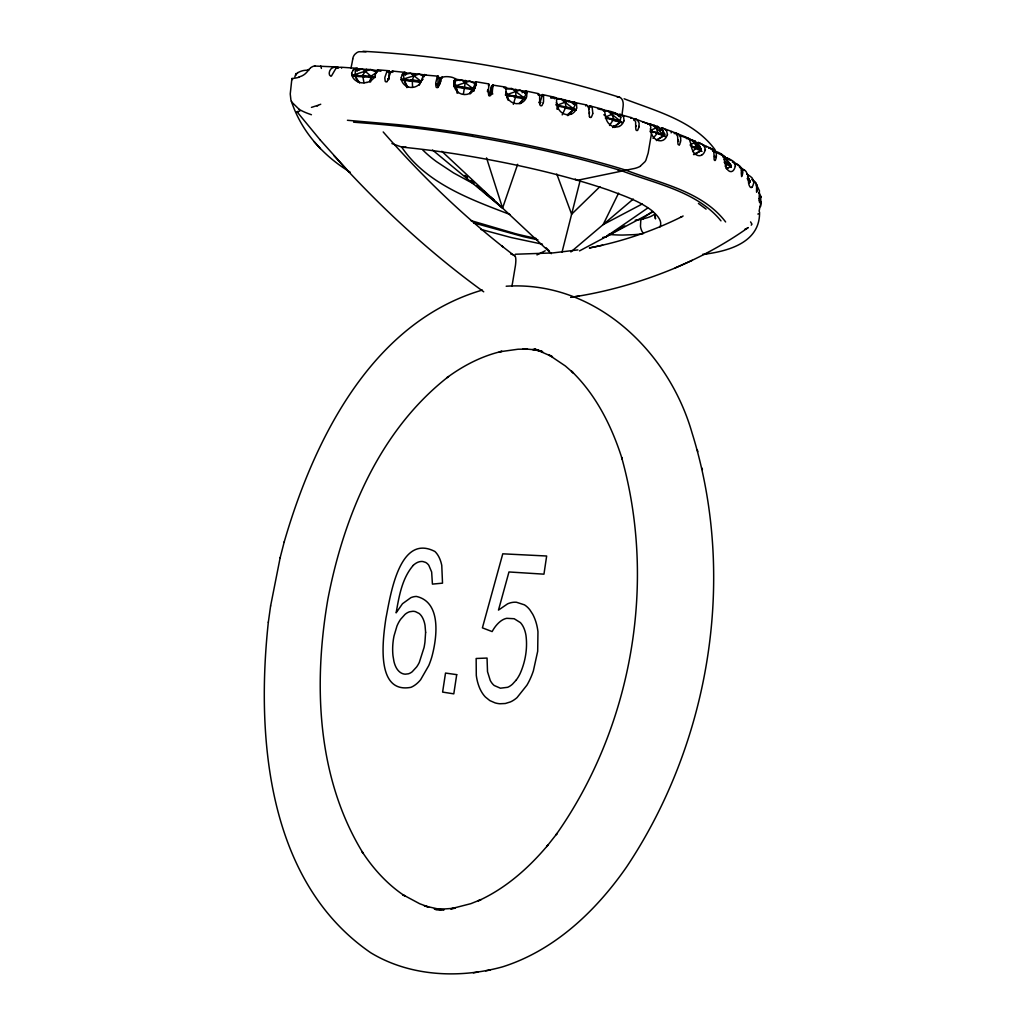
<?xml version="1.0" encoding="UTF-8"?>
<svg xmlns="http://www.w3.org/2000/svg" width="1025" height="1025" viewBox="0 0 1025 1025"><rect width="100%" height="100%" fill="white"/><g stroke="black" fill="none" stroke-linecap="round" stroke-linejoin="round"><path stroke-width="1.5" d="M358.161 82.013L355.201 76.337L355.329 70.789L358.378 69.034L370.64 69.559L380.903 71.225M475.856 82.551L475.228 87.023M505.889 92.417L506.081 89.034M357.213 71.135L357.392 68.329L341.902 67.278A48.931 27.393 86.4 0 0 337.225 67.752M377.584 71.25L377.674 69.802L388.962 70.751L389 77.874M589.067 113.378L589.465 116.722M635.577 126.434L635.936 129.778A1.333 1.115 71.7 0 0 637.653 130.316L638.831 127.446M677.717 140.797L677.986 144.115A1.333 0.987 78.6 0 0 679.498 144.704M539.586 101.757L540.008 105.088A1.358 1.268 50.7 0 0 541.994 105.524L543.327 102.564M488.246 91.776L488.669 95.082A1.345 1.294 28.6 0 0 490.693 95.453L492.077 92.442M713.989 156.377L714.156 159.669A1.32 0.807 84.3 0 0 715.373 160.297L716.283 157.53M705.392 149.637L704.098 146.037M392.767 72.403L392.857 71.109L405.131 72.416M370.602 81.949L370.986 76.17L376.854 72.365L370.64 69.559L352.344 75.273M435.663 83.742L436.073 87.023A1.358 1.307 -13.3 0 0 438.111 87.304M741.216 172.584L741.626 176.595L742.702 173.712M375.06 77.541L355.201 76.337L353.689 75.991L353.74 75.222M356.905 76.132L356.956 75.363L355.303 75.017M358.699 76.145L362.645 75.466L375.112 76.965M360.595 76.362L360.646 75.594M388.962 70.853L388.962 70.751A58.233 13.223 -85.2 0 0 387.898 70.956L387.617 71.097A28.303 6.419 -85.4 0 0 387.027 71.507M756.501 189.574L756.617 192.213L757.257 189.356M364.593 76.657L364.657 75.888M368.795 77.016L368.859 76.247M372.998 77.426L373.062 76.657M424.863 75.03L438.252 76.196L437.829 84.972M268.345 622.072C256.019 736.514 266.974 881.487 370.678 952.712C409.782 976.479 459.226 978.76 502.57 966.844C554.615 950.38 596.05 910.918 626.634 866.894C710.146 741.652 737.09 577.075 692.029 432.832C668.62 351.178 595.077 280.402 506.183 286.231M714.066 155.339L713.784 151.828L711.555 149.022A26.099 18.617 -63 0 0 709.877 147.933L709.121 147.536A53.595 38.348 -63.9 0 0 706.417 146.396L697.999 142.385A54.799 37.156 -76.3 0 1 700.459 143.423L701.638 144.051A26.65 18.104 -73.7 0 1 702.343 144.461L702.599 144.666A21.025 14.388 -70.7 0 1 702.945 144.897M677.781 139.784L677.627 136.312L675.859 133.673A26.445 15.208 -68.9 0 0 674.488 132.712L673.899 132.392A54.21 31.25 -69.5 0 0 671.67 131.456L661.599 127.753A55.67 30.045 -78.5 0 1 663.611 128.573L664.777 129.24A26.535 14.363 -76.9 0 1 665.046 129.419L665.263 129.598A21.64 11.852 -74.5 0 1 665.648 129.842M741.37 170.739L741.306 171.521M756.565 188.779L756.732 185.141L755.579 182.655M760.781 203.219L759.948 198.696M635.654 125.434L635.628 121.975L634.334 119.464A27.79 12.274 -72.6 0 0 633.117 118.503L632.835 118.336A54.837 24.28 -73 0 0 631.08 117.568L619.689 114.428M404.901 74.594L405.042 73.211M589.144 112.378L588.44 106.536A28.521 8.802 -75.5 0 0 587.556 105.639L587.492 105.588A55.478 17.143 -75.8 0 0 586.185 104.909L573.936 102.333M270.6 605.993L280.184 557.587M760.934 202.233L760.089 197.671M539.675 100.745L539.611 95.017A28.828 5.125 -78 0 0 539.137 94.21L539.137 94.21A56.106 9.994 -78.1 0 0 538.356 93.621L525.607 90.93A56.042 7.969 -84.4 0 1 526.184 91.456L526.517 91.904M757.373 188.382L756.962 184.91L754.195 181.745A25.1 22.947 -38.3 0 0 752.76 180.746M423.158 79.117L420.634 81.013L420.493 82.333L402.594 80.091L402.671 79.322L419.212 74.12L426.31 75.248M406.938 87.638L404.273 80.514L403.414 74.748L405.695 72.954L419.212 74.12L424.376 76.606M406.143 80.398L406.22 79.63L404.427 79.194M408.078 80.501L412.242 79.988L420.634 81.013L410.653 73.172L403.414 74.748M410.077 80.796L410.154 80.027M760.704 203.962L760.396 206.691L760.845 203.001M414.215 81.27L414.292 80.501M418.443 81.782L418.52 81.013M436.535 83.96L436.458 84.716C437.675 86.01 437.329 82.961 435.881 83.871M436.868 85.165L437.009 83.845M442.108 78.374C440.596 75.299 459.264 76.311 455.062 81.487M488.336 90.738L488.951 85.101A27.521 1.179 -80.4 0 0 488.925 84.486L488.925 84.486M463.39 94.108L465.568 80.373M742.83 172.7L742.484 169.189L739.896 166.191A25.433 21.23 -53.5 0 0 737.936 164.935L737.231 164.551M438.239 76.298L438.252 76.196A57.618 6.329 -82.8 0 0 437.701 76.465M475.587 83.627L475.715 82.615M621.944 115.312L623.046 106.869A12.351 7.098 -68.1 0 0 617.268 97.157M716.437 156.53L716.219 153.045L713.977 150.227A26.163 18.681 -63.2 0 0 712.272 149.138L711.414 148.689A55.286 39.616 -64.1 0 0 708.839 147.613L708.685 147.959M475.831 81.731L488.771 83.922A56.926 2.434 -80.4 0 1 488.899 84.319L488.912 84.37M651.439 133.839L648.172 153.045L645.942 160.105A8.789 5.228 -68.4 0 1 644.994 161.707L640.433 165.999M268.319 622.29L270.613 605.877M440.238 78.028L438.841 85.447M490.514 93.506L491.654 85.959M614.244 127.267L619.946 122.347L620.868 117.004C615.205 110.764 605.634 110.815 597.947 108.881M457.112 93.198L456.087 85.716L453.934 80.975L455.279 79.092L476.215 82.551M457.893 87.035L458.008 86.267L454.165 85.741L454.062 86.51L455.894 87.048L472.294 89.572L474.255 89.623L474.37 88.867L458.008 86.267M462.006 87.625L462.121 86.856M298.877 109.047L291.766 102.103A9.161 7.431 71.9 0 1 290.933 100.168L290.242 93.954L291.907 78.438A29.008 26.125 -50.6 0 0 298.903 77.259M466.196 88.265L466.311 87.509M470.334 88.944L470.449 88.188M470.373 93.762L472.487 88.252L476.446 84.447L469.886 81.039L456.087 85.716M680.728 140.912L680.651 137.478L678.87 134.826A26.432 15.234 -69 0 0 677.499 133.865L677.025 133.609A54.146 31.288 -69.6 0 0 674.668 132.609L684.136 136.389A55.44 33.197 -59.2 0 1 686.34 137.286L687.378 137.875A26.829 16.016 -59.5 0 1 687.954 138.247M639.011 126.472L639.087 123.051L637.768 120.54A27.79 12.326 -72.7 0 0 636.551 119.579L636.358 119.451M557.023 109.188L557.792 104.973L556.178 102.833M492.705 85.152L492.269 87.65A8.264 0.666 -80.6 0 1 491.039 92.852M492.718 85.088L505.684 87.099A56.388 4.651 -74.3 0 1 505.927 87.561M488.694 84.409L488.438 85.895M474.959 85.523L474.588 87.561M592.796 113.314L592.181 107.51A28.508 8.853 -75.7 0 0 591.297 106.613L591.156 106.498A55.414 17.233 -75.9 0 0 589.913 105.883L589.875 106.049M525.453 91.789L525.069 93.8M487.4 91.571L487.772 89.559M492.384 93.352L492.231 92.365A26.061 24.638 -19.2 0 0 492.41 91.443M492.666 94.185L492.384 92.968M507.337 98.746L507.554 94.415L505.953 91.891M505.376 95.094L509.399 95.812L509.54 95.056L505.517 94.338M511.603 95.53L523.698 97.593L525.402 98.246L525.248 99.002L515.588 97.273L509.54 95.056M513.563 96.593L513.704 95.825M759.551 212.034C760.307 242.4 728.532 251.138 704.367 254.251M517.689 97.401L517.83 96.645M521.635 98.221L521.789 97.452M520.111 103.756L526.504 93.723L525.274 91.392L503.711 87.599M492.295 91.43L492.987 85.818A27.496 1.23 -80.5 0 0 492.961 85.19L492.948 85.126A56.862 2.55 -80.5 0 0 492.794 84.639M680.562 141.886L679.485 144.692M388.782 77.388L390.82 71.968A27.444 6.163 -85.5 0 1 391.486 71.481L391.806 71.327A58.194 13.107 -85.3 0 1 392.857 71.122M439.763 83.23L441.237 77.721A27.175 2.921 -83 0 1 441.596 77.195L441.762 77.016A57.567 6.214 -82.9 0 1 442.3 76.734M542.187 94.941L541.61 97.426A8.226 1.768 -78.2 0 1 539.534 102.641M505.53 87.855L505.376 88.547M539.483 103.153L540.893 102.244L539.509 102.948M539.611 103.576L539.868 102.231M540.06 103.243L540.342 101.949M538.253 94.108L538.087 94.838M557.6 109.303L557.51 106.267L559.637 106.433L559.804 105.678L555.704 104.806M576.101 110.367L565.697 108.112L559.804 105.678M563.75 107.356L563.917 106.613L565.992 106.805L576.229 109.803M567.709 108.291L567.876 107.548M571.399 109.214L571.566 108.458M567.812 115.658L573.026 109.931L575.038 104.678L573.013 102.154L560.624 98.848L551.104 97.477M574.653 110.072L574.82 109.316M748.519 182.963L749.647 181.31L747.366 178.901M350.973 67.932L351.101 67.419A138.644 111.174 68.5 0 0 352.754 58.976M573.846 102.679L573.449 104.332M556.088 98.349L555.665 97.823A55.645 11.852 -72 0 0 554.845 97.311L542.276 94.531A56.042 10.096 -78.3 0 1 543.007 94.979L543.083 95.069A28.764 5.176 -78.1 0 1 543.558 95.863L543.532 101.578A25.625 24.574 11.5 0 1 543.34 102.564M562.046 252.06L580.214 180.297M284.194 542.033L284.271 541.725C314.009 439.238 371.998 322.363 482.339 290.062M388.552 78.425L387.168 81.487M280.132 557.792L284.271 541.725M620.868 117.004L615.038 112.955L605.749 116.978L605.416 118.259L607.53 118.503L607.722 117.773L603.827 114.736M603.507 111.123L607.377 110.777L622.547 122.821L613.322 120.373L607.722 117.773M611.502 119.566L611.694 118.836L613.655 119.092L620.279 121.078M615.205 120.617L615.397 119.874M618.549 121.603L618.728 120.873M621.355 122.513L621.547 121.783M439.52 84.268L438.098 87.292M589.913 105.895L601.79 109.034A56.862 19.424 -69.1 0 1 603.059 109.662L603.968 110.405A22.422 7.559 -70.1 0 1 604.25 110.623M586.082 105.293L585.864 106.087M589.785 106.344L589.08 108.752A8.174 2.806 -75.6 0 1 588.863 109.406M369.705 81.859L370.883 77.503M554.64 98.118L554.448 98.797M619.766 114.172L619.766 114.172A56.413 22.793 -80.5 0 1 621.304 114.851L622.495 115.658A22.307 9.199 -77.4 0 1 622.867 115.902M619.548 114.941L619.062 116.555M649.991 131.636L652.015 131.969L652.233 131.251L650.363 130.393L656.243 127.894L657.55 126.421L662.778 130.611L665.058 134.48M665.046 136.594L652.233 131.251M655.731 133.16L655.949 132.43L657.743 132.763L665.212 136.043M659.049 134.301L659.267 133.57M661.907 135.351L662.124 134.634M656.512 140.592L663.034 136.094L662.778 130.611L657.55 126.421L642.624 121.898M664.149 136.274L664.367 135.556M636.269 119.4A54.786 24.344 -73.2 0 0 634.513 118.631L648.761 124.076M631.08 117.555L630.823 118.349M634.475 118.733L633.911 120.438M513.333 104.358L515.831 95.966L515.78 89.201M375.227 74.979L376.495 70.725M454.434 80.386L453.832 83.73A4.548 1.691 79 0 0 453.883 84.178M661.356 128.484L660.971 129.573M680.908 135.928L694.758 140.989L694.566 142.59L690.043 145.012L691.734 145.922L691.503 146.626L701.971 151.418M693.233 147.203L691.734 145.922M694.796 147.92L695.04 147.228L696.59 147.587L701.049 149.752L700.639 150.957L693.938 154.672M697.615 149.125L697.846 148.433M699.857 150.214L700.088 149.509M701.42 151.123L691.837 139.733M517.651 164.295L502.57 208.075L432.55 150.022M421.864 79.489L423.094 76.017M671.644 131.507L671.119 132.878M674.655 132.635L674.258 133.698M490.911 93.416L490.578 94.108M725.623 162.937L724.457 161.642L724.201 162.322L729.762 165.422L731.03 167.447M726.853 163.705L725.828 162.424M728.929 164.948L724.675 156.441L712.721 150.867M729.762 165.422L729.185 164.269M730.351 166.012L729.954 164.91M726.379 168.612L730.697 166.716L731.145 165.55L724.675 156.441L723.137 157.145M731.056 166.857L731.145 165.55L722.522 155.147M731.171 167.101L731.312 166.178M489.04 95.761L491.68 85.677M697.717 143.103L697.051 144.615M748.16 179.657L747.571 178.414M748.711 180.528L749.185 179.413L747.75 176.736M749.301 180.874L748.429 179.016M749.121 182.719L750.069 181.374L749.57 180.221M749.48 182.552L750.018 181.207M749.608 182.476L750.069 181.374L747.571 176.492M706.417 146.421L706.11 147.126M708.8 147.703L716.411 151.623A54.62 39.719 -49.9 0 1 719.076 152.738L720.037 153.25A27.329 19.821 -50.1 0 1 721.062 153.904L721.664 154.314M726.123 159.106L726.699 157.837A53.736 43.806 -72.4 0 1 729.582 159.106L730.62 159.657A27.162 22.153 -68.3 0 1 731.799 160.336L732.183 160.63A20.346 16.631 -64 0 1 732.465 160.835M726.635 157.991L728.954 159.362M419.212 85.165L420.493 82.333M732.375 162.04L732.452 161.886A54.504 45.651 -54.5 0 1 735.399 163.206L736.245 163.654A26.304 21.935 -53.3 0 1 738.333 164.974L740.921 167.972L741.395 170.483M473.243 91.212L474.05 89.623M618.575 193.148L603.136 224.616L642.214 203.988M562.187 114.89L565.992 106.805L564.724 99.822M473.845 90.264L473.281 91.174M414.933 73.646L412.242 79.988L412.575 87.33M659.946 226.973C663.06 220.695 656.372 214.609 652.131 210.791C639.254 200.836 623.495 195.672 608.427 190.022C559.355 173.315 508.451 162.514 457.342 154.173A253.764 62.743 9.2 0 0 414.113 148.382L401.646 147.049L391.922 143.564M402.453 73.903L401.39 77.183A4.51 2.217 75.6 0 0 401.416 77.605M469.77 93.275L472.294 89.572M609.542 125.498L613.655 119.092L611.207 111.866M516.1 680.203L512.462 684.188A28.546 17.374 -80.7 0 1 507.644 687.301L500.405 688.198L494.217 685.507A26.112 15.862 -80.7 0 1 490.257 680.459L487.516 671.683L487.042 658.063L476.151 658.486L476.292 675.398A42.115 25.548 -80.7 0 0 478.854 686.058A44.254 26.868 -80.7 0 0 480.174 689.236A42.409 25.727 -80.7 0 0 485.402 697.026L489.86 700.613L495.126 702.894A66.625 40.539 -80.1 0 0 499.905 703.752L505.299 703.509L510.476 701.907A43.921 26.74 -80.7 0 0 517.036 697.615L526.927 685.174A53.338 32.39 -80.5 0 0 533.372 670.863L537.689 651.285L537.958 631.746A45.087 27.483 -80.4 0 0 535.729 621.381L535.063 619.484A49.572 30.173 -80.4 0 0 532.705 614.231L529.925 609.926A41.448 25.279 -80.3 0 0 524.441 604.852L516.459 602.252A43.422 26.471 -80.3 0 0 507.58 603.853L498.483 610.093L508.964 571.963L543.955 574.167L546.658 556.011L502.775 553.82L482.403 627.851L492.128 631.579A33.159 20.18 -80.4 0 1 500.392 621.368A28.738 17.463 -80.4 0 1 506.76 618.318L514.178 618.728L520.38 622.598A27.214 16.579 -80.3 0 1 523.583 627.428A28.905 17.604 -80.4 0 1 525.953 635.257C527.696 648.223 525.402 661.74 520.085 673.656A32.633 19.834 -80.6 0 1 516.1 680.203M413.178 565.454C401.915 578.548 399.071 596.409 396.124 612.86L402.492 603.725L410.871 597.665A40.462 22.922 -80.2 0 1 416.47 596.447C441.66 602.213 437.034 637.614 431.871 656.769A52.326 29.507 -80.3 0 1 428.783 665.533L420.647 679.69A39.206 22.204 -80.5 0 1 415.919 684.367A40.398 22.87 -80.5 0 1 410.897 687.339C375.099 694.066 382.927 638.524 385.912 618.344C390.294 596.537 398.994 532.936 434.882 551.476A35.081 19.911 -79.1 0 1 439.072 557.305A34.965 19.847 -79.1 0 1 441.762 565.39L442.518 583.161L432.422 584.109L431.653 571.988L428.822 565.326A21.948 12.428 -79.1 0 0 425.567 562.392L422.941 561.559A28.457 16.118 -79.2 0 0 421.07 561.482A25.792 14.606 -79.2 0 0 413.165 565.428M519.175 103.551L523.442 98.9M386.912 71.609L384.964 77.042A26.547 25.318 16.9 0 0 384.836 78.092L385.221 81.308A1.333 1.243 -37.3 0 0 387.194 81.5M366.502 69.252L362.645 75.466L364.003 82.858M423.671 75.145L423.838 74.992A34.325 5.74 -88.6 0 1 424.004 74.851L424.132 74.774M653.015 138.362L657.743 132.763L656.243 127.894L654.104 125.229M353.317 69.79L351.806 72.89A4.356 2.703 67.6 0 0 351.818 73.441M599.894 186.691L571.617 214.225L556.793 174.019M437.701 76.478L437.534 76.644A27.252 2.985 -82.8 0 0 437.162 77.183L435.779 82.692A26.163 24.408 39.9 0 0 435.753 83.755M723.957 159.874L725.803 158.247L721.446 154.724M567.248 114.967L573.026 109.931M708.467 252.624L706.366 253.867M570.887 251.945L633.271 199.068M297.083 111.84L297.878 111.392M692.592 151.546L696.59 147.587L694.566 142.59L688.928 138.465L686.468 138.606M297.968 72.724L298.582 72.314A21.064 18.655 84.4 0 1 304.348 70.405L309.089 70.008M612.655 127.536L619.946 122.347M602.713 237.467L605.66 236.98L647.697 208.049M652.118 211.727L640.997 219.465A87.484 23.716 8.1 0 1 635.205 220.208M748.212 227.588C725.482 243.745 700.831 257.057 675.18 267.948L674.014 268.46C640.894 282.183 606.172 292.138 570.694 297.353M335.867 68.483L331.485 75.965A1.384 1.243 -45.6 0 1 330.793 76.222C327.782 75.056 329.499 69.175 332.126 68.06A17.105 9.597 85.6 0 1 332.933 67.676L333.855 67.394A36.58 20.513 86.2 0 1 335.418 67.112L337.917 67.009L337.994 68.303M353.868 69.341L354.586 68.931M747.776 227.87L747.148 228.242A46.202 11.839 9.2 0 1 745.354 229.113L744.675 229.344M656.346 140.015L663.034 136.094M355.688 70.61L358.378 69.034L359.698 69.405L357.033 70.392M605.66 236.98L624.738 225.872M725.111 166.178L727.878 164.589L728.314 163.423L727.122 163.026M545.21 250.779L536.946 254.918M579.509 250.894L653.13 211.727M683.124 215.993L680.472 217.377L681.856 216.685C652.63 231.278 621.393 241.785 589.324 247.96L602.585 245.206M693.489 154.429L700.639 150.957M675.18 267.948L692.247 260.324M404.093 72.532L403.863 72.634A33.966 7.342 -79.6 0 0 403.683 72.724M726.251 168.472L730.697 166.716M320.735 104.242L318.493 105.114M337.238 67.842L336.943 67.945A16.643 9.289 85.9 0 0 335.854 68.47M557.792 104.973L568.811 100.796L575.038 104.678M507.554 94.415L520.034 90.046L526.504 93.723M568.363 101.847L569.183 101.987M317.891 105.332L311.446 107.382M298.864 77.08L299.928 76.683A13.53 12.069 -47.4 0 0 307.987 70.699M298.044 111.61L299.851 111.033M297.968 111.635L297.096 111.892L320.018 139.733M366.912 82.487L367.629 82.269A11.352 10.276 -42.1 0 0 375.432 75.222M355.406 68.611L355.88 68.496A57.4 18.745 -71.5 0 1 357.392 68.342M405.938 146.998L405.452 147.113A13.184 10.506 75.5 0 1 401.646 147.036C426.105 183.462 470.526 199.388 509.861 214.456M355.329 70.789L362.363 68.944L370.986 76.17M643.303 218.902L640.997 219.465A13.274 9.404 83.8 0 0 640.779 220.362L640.471 226.077A11.608 8.238 83.8 0 0 640.817 228.165L641.471 230.151A7.444 5.33 84.1 0 0 643.521 233.213M720.972 220.849C696.949 191.444 656.09 183.898 622.278 170.996L577.549 180.272A7.444 4.279 -69.7 0 1 576.255 179.926L575.256 178.978M525.274 91.392L524.147 91.622M453.934 80.975L461.237 79.707L472.487 88.252M473.332 972.853L477.855 972.084M485.645 970.816L490.142 970.06M550.566 97.913L553.269 97.477M571.438 297.237L578.92 296.123M505.786 89.162L511.513 88.368L523.698 97.593M577.895 249.908L552.872 252.919L515.408 254.238M314.854 66.048L337.673 66.997M556.498 99.322L560.624 98.848L573.321 108.637M647.762 124.243L650.657 124.051L656.243 127.894L663.406 134.852M527.478 349.153L518.086 349.218L499.278 351.844L501.968 351.319C481.993 355.931 463.454 365.528 447.015 377.636L448.527 376.547C379.686 430.116 343.964 515.575 327.872 599.189C313.253 684.149 316.815 777.885 363.055 853.12L362.004 851.519C373.356 868.931 387.617 884.665 405.067 896.119L402.697 894.646L419.712 903.743L428.655 907.074L424.363 905.882L441.16 909.675M401.083 79.284L402.671 79.322M366.028 51.827L358.955 51.724A14.862 11.672 72.8 0 0 356.777 52.698L354.958 54.223A10.506 8.238 73.2 0 0 352.702 58.95M362.978 51.276C450.013 56.093 536.587 71.135 619.753 97.349M347.437 120.284L397.764 124.64A314.739 78.425 9.2 0 1 477.009 135.479A341.658 83.935 9.2 0 1 554.679 151.188A316.046 78.617 9.1 0 1 625.955 170.188C660.254 183.424 702.215 191.137 725.636 221.951M608.402 234.456L613.86 234.802A56.042 14.568 8 0 0 622.7 235.058L633.975 234.661A91.456 24.152 8.1 0 0 643.098 233.726M353.599 122.18L365.618 123.141A319.813 79.245 9.2 0 1 472.743 136.351M387.898 72.006L390.986 72.275M523.109 348.782L536.818 349.948M614.744 113.967L618.088 114.262L619.766 116.581M352.305 75.85L353.689 75.991M356.956 75.363L358.75 75.555M439.904 909.623L434.331 908.996L444.132 909.739L435.651 909.559L455.267 908.201L450.692 908.842L470.834 903.666L480.994 899.604L478.303 900.821C505.735 888.38 528.746 867.97 547.952 845.048L546.773 846.535L557.152 833.363L556.05 834.773C631.784 727.314 657.127 584.032 621.611 457.329L622.162 459.008C611.899 426.528 596.153 394.894 571.373 371.037L573.449 373.062L565.39 366.002L548.49 354.624L552.488 356.751L534.794 349.038L542.699 351.754L533.692 349.243L541.712 351.229L532.411 349.563M437.444 77.272L440.289 77.631M509.399 95.812L511.488 96.094M401.018 79.873L402.594 80.091M406.22 79.63L408.142 79.912M657.038 127.305L659.254 127.625L660.202 129.88M472.73 136.402C523.173 145.063 573.295 156.069 622.278 170.996M559.637 106.433L561.713 106.805M491.718 85.575L493.243 85.844M561.841 106.228L563.917 106.613M542.456 244.193L511.232 237.544L480.725 229.357M457.099 79.886L460.212 80.527M537.907 239.786L535.153 239.222A173.058 46.292 8.1 0 1 522.917 236.544L473.601 222.873M522.583 91.481L524.095 91.789M607.53 118.503L609.555 118.951M538.522 94.864L542.994 95.85M609.708 118.388L611.694 118.836M572.77 102.872L573.488 103.051M652.015 131.969L653.937 132.481M587.825 106.741L589.939 107.305M654.104 131.93L655.949 132.43M617.665 115.184L618.331 115.377M470.616 220.503L515.934 233.815A167.536 44.767 8.1 0 0 526.081 236.224A180.413 48.521 8.1 0 0 536.062 238.402M624.11 98.772C656.167 111.148 693.848 120.758 715.142 149.855M693.413 146.665L695.04 147.228M619.062 170.624L622.623 170.842L633.36 168.702A42.089 24.741 -68 0 0 640.446 166.229M311.421 114.736L308.602 113.711A66.458 53.057 71.2 0 1 298.826 109.175M405.695 72.954L406.464 73.275M474.216 184.154L453.588 172.93L436.458 161.617A291.677 86.651 7 0 1 422.825 150.009M750.569 221.9L751.966 224.155A46.458 11.954 9.2 0 1 751.235 225.154M350.127 172.136C323.323 155.89 301.401 131.52 291.446 101.462M744.009 169.804L744.419 170.086A20.116 16.9 -41.3 0 1 744.701 170.304M729.313 159.618L730.389 160.374M483.723 291.817C434.869 256.429 389.936 215.801 348.743 171.777L333.932 155.595M687.954 138.26L688.172 138.426A21.179 12.582 -61.9 0 1 688.467 138.644M698.435 203.463L706.097 209.113M574.179 103.909L571.886 102.154L574.756 103.922M514.473 255.789L501.827 245.987L502.827 246.756C459.431 212.393 419.609 173.622 383.196 131.956M701.049 149.752L699.152 145.268L694.758 140.989L701.305 148.804M465.055 175.365L467.477 177.415M471.116 180.477L473.524 182.527M477.163 185.589L480.789 188.651M483.211 190.701L486.837 193.763M490.463 196.838L494.101 199.901M465.055 175.89L467.477 177.966M471.116 181.079L473.524 183.155M477.163 186.268L480.789 189.382M483.211 191.47L502.57 208.075L486.529 157.901M616.409 114.121L618.511 115.928M441.813 151.29L551.347 253.688M546.082 247.755L549.374 251.074M348.743 171.777L319.992 139.708M314.111 141.668L320.338 148.574M733.823 162.053L735.45 165.743A4.19 3.703 -5.6 0 1 735.386 166.255M575.845 103.077L575.153 102.449A55.337 15.055 -82.4 0 0 574.038 101.872M747.379 178.248L750.069 181.374M759.179 192.854L761.037 196.723A3.933 3.254 50 0 1 760.998 197.223M722.843 155.428L724.393 159.106A4.267 2.076 -85.3 0 1 724.47 159.644M689.415 139.682L690.645 143.282M666.57 130.918L667.493 134.442A4.446 3.318 -40.4 0 1 667.403 134.928M355.201 76.337L359.583 82.935M623.546 116.965L624.084 120.425A4.51 2.972 -48.5 0 1 623.994 120.886M404.273 80.514L407.796 87.189M440.353 77.746L440.968 81.667M576.498 104.14L576.755 107.766A4.548 2.562 -54.2 0 1 576.665 108.202M455.894 87.048L457.996 92.827M604.699 111.623L605.25 115.159M699.152 145.268L700.062 147.805M321.402 68.444L320.684 65.882M697.397 450.103L697.807 451.705M702.035 468.182L702.42 469.668M507.311 95.722L508.208 100.399M526.863 92.942L526.696 96.517A4.561 2.101 -58.5 0 1 526.607 96.939A11.288 10.711 37.1 0 1 521.315 102.923M556.511 99.592L556.729 103.499M655.09 215.916L655.488 218.902L654.975 215.007M506.068 87.855L506.068 87.83A20.692 1.678 -74.7 0 1 506.465 87.625M759.166 198.709L759.384 191.265A4.049 3.267 -76.5 0 0 759.423 190.714L757.539 186.858A14.222 12.902 -26.1 0 0 756.014 185.627M613.834 125.678L613.988 126.844A1.358 1.166 -74.5 0 0 614.462 127.459M511.757 286.334A37.797 21.192 -72.7 0 0 512.474 283.272L515.434 265.552A35.029 19.616 -72.4 0 0 515.857 260.081L515.818 259.748A11.544 6.522 -72.2 0 0 515.652 257.723L515.332 256.506A6.406 3.613 -72.1 0 0 514.793 255.52L511.424 254.149A48.918 27.777 -72.9 0 0 510.86 254.149M317.776 105.742A7.559 1.268 -23.2 0 1 317.02 105.985M651.503 133.814A10.903 8.379 73.1 0 0 653.245 136.902A10.763 8.418 73.8 0 0 662.983 140.271A11.044 8.713 73 0 0 667.262 134.864M704.367 254.456A35.132 25.1 83.4 0 1 702.714 254.29M619.023 170.701A12.928 7.598 -68.7 0 1 618.062 170.086M759.897 206.537A9.853 1.768 -83.1 0 1 759.064 211.24M758.192 213.7A10.839 1.602 -82.7 0 1 758.013 214.238M759.256 200.157A10.596 1.063 -86.1 0 1 759.205 198.543M759.23 200.323A10.993 1.14 -85.9 0 0 759.973 202.399A10.506 1.089 -86.2 0 0 760.127 202.066M760.934 196.685A10.122 1.076 -86.5 0 1 760.127 201.541M758.833 192.623A14.004 13.453 -17.7 0 1 759.115 192.918M739.512 167.434A53.505 44.767 -35.8 0 1 741.754 168.484L742.843 169.087A26.855 22.422 -36.3 0 1 743.983 169.843M744.675 170.342A14.632 12.3 -43 0 1 746.085 171.521L747.853 175.313A4.164 2.806 -81.1 0 1 747.917 175.864M748.724 183.129A10.391 2.652 89.3 0 1 748.147 175.98M752.068 187.191A10.891 3.267 -89.9 0 1 748.622 183.449M753.811 182.091A10.404 3.177 89.9 0 1 752.055 187.05M753.913 182.296A4.062 3.6 26.4 0 0 753.952 181.797L752.145 177.991A14.465 13.184 -39.7 0 0 750.659 176.71L750.069 176.21A26.471 24.19 -56.6 0 0 748.737 175.352L747.584 174.698A52.685 48.329 -62.1 0 0 746.828 174.301M721.677 154.288A14.952 10.839 -55.5 0 1 722.92 155.339M726.251 167.267A10.634 5.01 84.4 0 1 724.675 159.721M726.148 167.434A11.121 5.702 85.1 0 0 732.427 171.226A10.634 5.497 84.8 0 0 735.284 166.153M732.478 160.822A14.837 12.223 -55.2 0 1 733.874 162.001M688.505 138.567A15.157 8.982 -63.2 0 1 689.53 139.515M690.683 143.218A4.369 1.345 -88.2 0 1 690.722 143.795M693.195 151.508A10.852 6.829 79.1 0 1 690.952 143.872M701.472 155.275A10.993 7.418 79.9 0 1 693.105 151.636M705.187 150.047A10.852 7.393 79.3 0 1 701.472 155.262M705.405 149.637A4.331 3.575 -27.7 0 1 705.315 150.124M702.983 144.845A15.067 10.532 -64.1 0 1 704.201 145.896M648.838 123.897A13.453 6.265 -67 0 1 650.363 125.383M650.234 125.627A6.099 2.165 -81.8 0 1 650.862 127.882M650.427 128.42A4.459 0.718 89.6 0 1 650.465 128.996M651.49 133.558A11.211 8.264 73.3 0 1 650.567 129.124M665.686 129.752A15.26 8.636 -69.3 0 1 666.698 130.7M661.061 129.611A8.136 6.112 -74.4 0 1 660.702 130.559M604.314 110.469A15.478 5.151 -71.4 0 1 604.891 111.187M605.493 115.633A11.185 9.161 66 0 0 608.466 123.269A10.66 9.161 66.1 0 0 619.151 126.434M623.866 120.847A11.173 9.673 64.8 0 1 619.164 126.472M622.918 115.787A15.413 6.688 -72.9 0 1 623.7 116.619M556.152 98.144A23.498 4.958 -72.4 0 1 556.383 98.451M556.396 98.336A15.606 3.177 -74.1 0 1 556.767 98.848M556.908 103.512A11.262 9.866 57 0 0 560.073 111.097A10.609 9.661 56 0 0 567.235 114.685A10.686 9.802 56.9 0 0 571.514 113.942M576.55 108.189A11.262 10.314 53.8 0 1 571.54 114.006M576.191 103.179A15.99 4.741 -76.8 0 1 576.627 103.756M575.883 102.923A22.973 6.445 -79.9 0 1 576.165 103.243M522.109 92.737A43.358 6.009 -77 0 1 522.289 92.506M505.953 92.929A4.561 1.089 82.5 0 1 505.94 92.493M506.03 92.878A11.301 10.365 44.1 0 0 509.297 100.373A10.609 10.019 40.3 0 0 521.251 102.82M526.773 91.866A16.118 2.703 -79.2 0 1 527.017 92.276M526.568 91.584A23.665 3.562 -82.1 0 1 526.76 91.853M455.215 78.733A56.977 3.395 -76.1 0 1 455.536 78.553M454.382 81.475A24.036 1.486 -76.9 0 1 454.588 80.898M454.062 83.384A15.811 1.115 -78.9 0 1 454.37 82.256M457.24 91.494A11.249 10.647 21.8 0 1 453.896 84.14M469.642 93.48A10.775 10.391 9.1 0 1 457.201 91.532M475.1 87.445A11.211 10.788 4.3 0 1 469.706 93.608M475.28 86.984A4.523 1.563 -62.1 0 1 475.139 87.42M474.485 84.575A8.123 1.192 -85 0 1 474.306 85.972M473.986 91.007A8.303 2.076 -86.3 0 1 473.793 91.02M475.856 83.73A8.546 2.524 -85.6 0 1 474.972 88.227M455.215 82.32A7.611 2.409 -77.9 0 1 455.343 81.411M404.106 72.468A57.746 12.518 -79.7 0 1 405.144 72.301M402.402 74.748A21.397 4.638 -80 0 1 403.478 73.377M421.877 79.899A10.532 9.968 -8.1 0 1 401.185 77.58M421.941 79.412A4.574 0.782 -66.1 0 1 421.8 79.809M423.082 76.926A16.297 2.396 -84.5 0 1 423.402 76.157M423.428 75.85A24.011 3.869 -87 0 1 423.671 75.466M424.132 74.71A57.643 9.648 -88.4 0 1 424.901 74.517M405.58 75.081A8.059 3.024 -81.9 0 1 405.631 74.543M354.509 69.354A28.943 9.584 -73.6 0 1 355.342 68.944M353.343 69.969A15.067 5.74 -85 0 1 353.881 69.495M351.601 73.454A11.121 10.199 -30.5 0 0 355.432 80.347A13.876 12.607 -42.8 0 0 366.886 82.359M376.598 72.57A24.882 2.985 90 0 1 376.752 71.981M377.085 70.418A57.925 8.405 80.8 0 1 377.687 69.879M307.782 70.687A5.817 2.447 -66.1 0 1 308.551 69.495M309.012 69.457A9.02 5.368 -74.8 0 1 310.229 68.201M310.665 67.74A21.025 15.324 80.6 0 1 314.803 65.831M296.52 73.89A8.213 7.111 26.2 0 1 297.788 72.532M295.879 75.286A5.817 4.689 -0.5 0 1 296.532 73.928M295.943 73.569A13.517 1.896 -78.7 0 1 294.841 76.824M292.612 79.566A28.405 5.099 -83.5 0 1 292.074 79.13M389.141 77.4A26.381 22.319 -48.9 0 1 388.923 78.451M439.994 83.256A26.15 23.652 -38 0 1 439.776 84.293M438.328 85.242A13.363 1.627 -86 0 1 437.803 86.049M438.764 85.639A13.197 1.32 88.1 0 1 438.393 84.204M488.438 91.814A26.291 23.447 55.5 0 1 488.515 90.777M539.855 101.808A25.856 21.704 65.2 0 1 539.932 100.809M539.803 101.244A13.274 2.229 -68.6 0 1 538.983 102.359M589.401 113.468A25.702 19.923 72.1 0 1 589.465 112.468M589.452 116.735A1.345 1.204 62.8 0 0 591.335 117.222L592.604 114.288A25.574 24.1 38.5 0 0 592.706 113.301M635.987 126.562A25.484 17.476 77.8 0 1 636.051 125.575M638.818 126.421A25.51 22.998 56.1 0 1 638.652 127.395M678.191 140.989A25.151 14.324 82.7 0 1 678.255 140.015M680.433 140.822A25.343 21.141 67.7 0 1 680.28 141.783M714.54 156.684A24.959 10.314 87.2 0 1 714.604 155.697M716.014 156.364A25.189 18.348 76.4 0 1 715.873 157.338M741.818 173.251A24.818 4.894 -88.3 0 1 741.882 172.302M742.279 172.392A25.266 14.171 83.5 0 1 742.164 173.379M734.4 163.257A54.427 45.625 -54.7 0 1 736.975 164.41M751.786 179.465A19.244 17.566 -37.8 0 1 755.668 182.578M756.706 189.792A12.044 1.243 -86.1 0 1 756.757 189.112M756.796 187.882A24.408 8.905 88.6 0 1 756.693 188.792M761.203 201.976A21.961 4.484 -81.5 0 1 761.127 202.783M760.55 202.694A22.281 3.459 -87.3 0 1 760.473 203.386M341.62 68.175A10.878 6.176 85.5 0 1 341.607 67.778M654.539 214.148A64.524 17.335 8 0 1 643.085 218.825M425.618 632.31L424.952 642.06A53.723 30.058 -80.3 0 1 424.068 647.48L419.276 662.483A27.521 15.567 -80.4 0 1 416.611 666.967L412.204 671.759A23.575 13.338 -80.5 0 1 408.373 673.809L405.221 674.181A27.393 15.503 -80.4 0 1 396.88 668.774A26.893 15.208 -80.4 0 1 393.959 661.509L392.998 655.872A39.527 22.473 -80.3 0 1 393.292 640.164A41.769 23.767 -80.3 0 1 394.036 635.897L396.944 626.083A27.022 15.285 -80.2 0 1 400.596 619.331L405.016 614.385A26.227 14.837 -80.2 0 1 409.68 611.746L412.921 611.284A34.235 19.372 -80.4 0 1 415.433 611.63L419.097 613.45A24.382 13.812 -80.2 0 1 422.518 617.716L422.979 618.639A26.778 15.157 -80.2 0 1 424.183 621.803A26.061 14.747 -80.2 0 1 425.029 625.417L425.618 632.31M387.86 78.707L388.706 79.566L387.86 78.707M456.714 674.642L453.793 693.848L442.608 692.093L445.516 673.066L456.714 674.642"/></g></svg>
